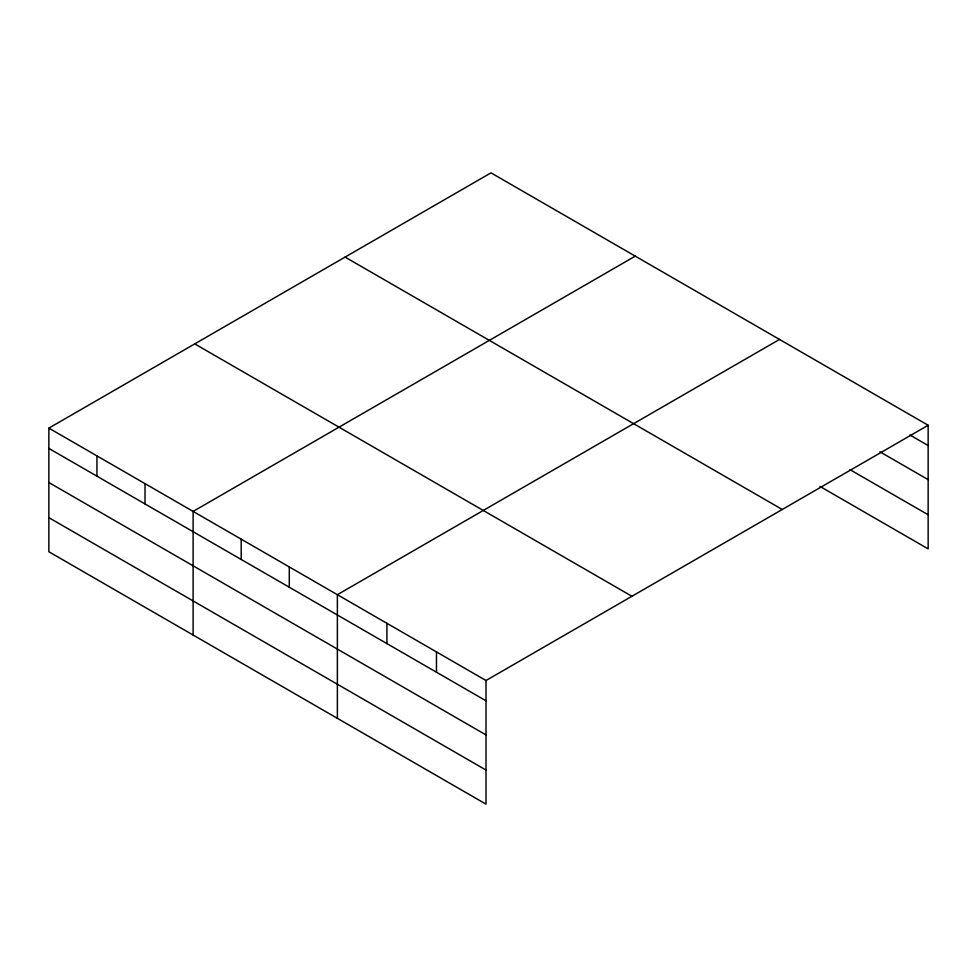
<?xml version="1.0" encoding="UTF-8"?>
<svg xmlns="http://www.w3.org/2000/svg" width="977" height="977" viewBox="0 0 977 977"><rect width="100%" height="100%" fill="white"/><g stroke="black" fill="none" stroke-linecap="round" stroke-linejoin="round"><path stroke-width="1.47" d="M48.85 428.121L486.009 680.517L486.009 804.144L48.85 551.749L48.85 428.121L490.991 172.856L928.15 425.251L928.15 548.879L819.935 486.399M635.258 256.145L193.116 511.411L193.116 635.038M779.512 339.434L337.37 594.7L337.37 718.327M486.009 680.517L928.15 425.251M909.892 434.997L928.15 445.536M879.911 451.789L928.15 479.634M849.917 469.607L928.15 514.769M345.089 257.098L782.247 509.481M194.753 343.892L631.911 596.275M48.85 448.419L486.009 700.802M48.85 482.516L486.009 734.912M48.85 517.651L486.009 770.047M436.463 651.915L436.463 672.2M386.916 623.302L386.916 643.599M289.29 566.941L289.29 587.226M241.197 539.182L241.197 559.467M145.023 483.652L145.023 503.937M96.943 455.893L96.943 476.178"/></g></svg>
